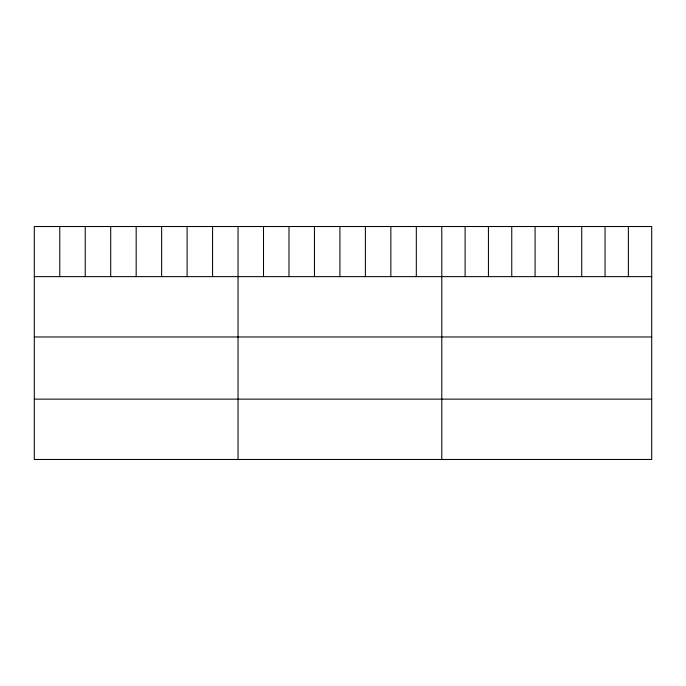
<?xml version="1.0" encoding="UTF-8"?>
<svg xmlns="http://www.w3.org/2000/svg" width="686" height="686" viewBox="0 0 686 686"><rect width="100%" height="100%" fill="white"/><g stroke="black" fill="none" stroke-linecap="round" stroke-linejoin="round"><path stroke-width="1.03" d="M651.7 276.63L651.7 459.474L34.3 459.474L34.3 226.526L651.7 226.526L651.7 276.63L34.3 276.63M34.3 336.972L651.7 336.972M34.3 399.132L651.7 399.132M628.376 226.526L628.376 276.63M605.052 226.526L605.052 276.63M581.728 226.526L581.728 276.63M558.404 226.526L558.404 276.63M535.08 226.526L535.08 276.63M511.756 226.526L511.756 276.63M488.432 226.526L488.432 276.63M465.108 226.526L465.108 276.63M441.784 226.526L441.784 459.474M416.316 226.526L416.316 276.63M390.849 226.526L390.849 276.63M365.381 226.526L365.381 276.63M339.913 226.526L339.913 276.63M314.445 226.526L314.445 276.63M288.978 226.526L288.978 276.63M263.51 226.526L263.51 276.63M238.042 226.526L238.042 459.474M212.574 226.526L212.574 276.63M187.107 226.526L187.107 276.63M161.639 226.526L161.639 276.63M136.171 226.526L136.171 276.63M110.703 226.526L110.703 276.63M85.236 226.526L85.236 276.63M59.768 226.526L59.768 276.63"/></g></svg>
